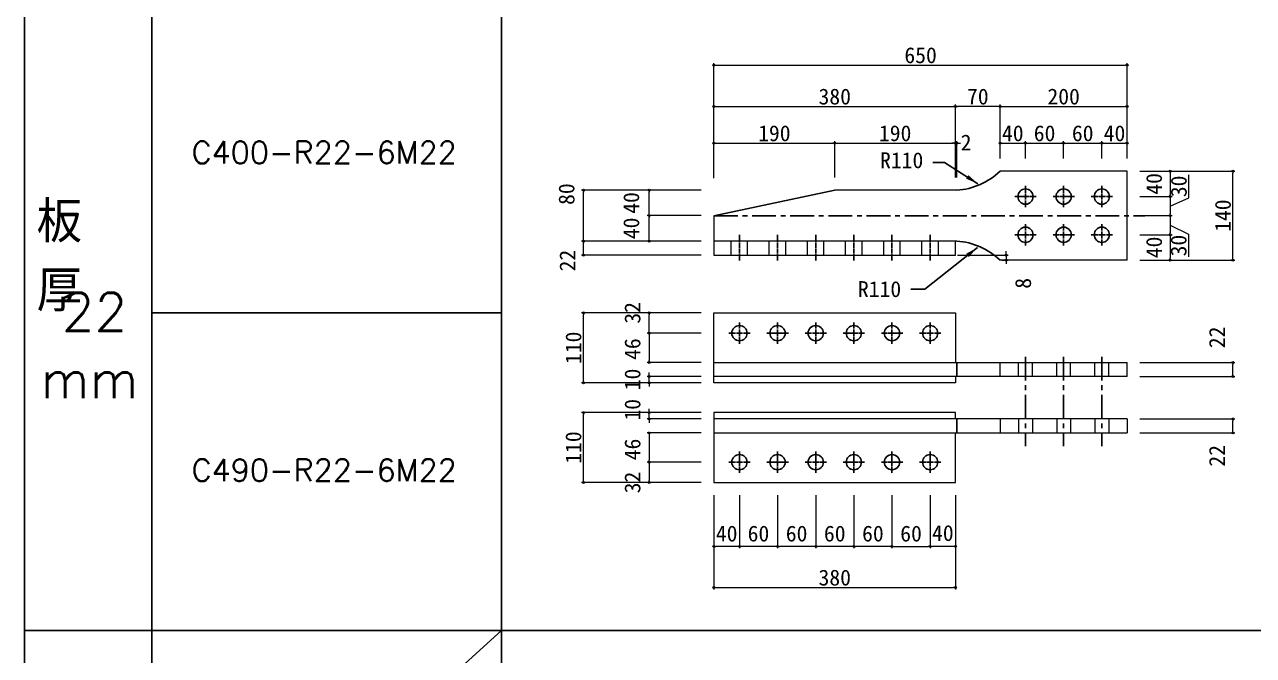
# Model space of a CAD drawing. Header units: millimetres. Extents: x 1755271 to 1764314, y -179109 to -173084.
# Drawn here: x 1758408 to 1760340, y -176961 to -175968 of the extents above; entities that cross this region are included whole.
import ezdxf

# ---------------------------------------------------------------- set-up
doc = ezdxf.new("R2010")
doc.units = ezdxf.units.MM
doc.header["$LTSCALE"] = 3
doc.linetypes.add('CENTER', pattern=[2, 1.25, -0.25, 0.25, -0.25])
doc.layers.get('DEFPOINTS').update_dxf_attribs({"color": 250})
doc.layers.add('01', color=7, linetype='Continuous')
doc.styles.add('KANJI', font='txt.shx', dxfattribs={"bigfont": 'extfont2.shx'})
doc.styles.add('KANJI-tate', font='txt.shx', dxfattribs={"bigfont": 'extfont2.shx'})
doc.styles.get("Standard").update_dxf_attribs({"font": 'msgothic.ttc'})
doc.dimstyles.new('コピー ～ 一般寸法-小さめ', dxfattribs={"dimtxt": 25, "dimasz": 3, "dimexe": 3, "dimexo": 3, "dimgap": 3, "dimtad": 1, "dimtxsty": 'Standard', "dimblk": 'ORIGIN', "dimcen": 0, "dimclrd": 256, "dimclre": 256, "dimclrt": 256, "dimadec": 0, "dimazin": 0, "dimtfac": 1, "dimtmove": 1, "dimatfit": 2, "dimfxl": 1, "dimtolj": 2, "dimlwd": 5, "dimlwe": 5, "dimarcsym": 0})
doc.dimstyles.new('コピー(2) - Standard', dxfattribs={"dimtxt": 25, "dimasz": 20, "dimexe": 0.18, "dimexo": 0.0625, "dimgap": 15, "dimtad": 1, "dimdec": 0, "dimzin": 0, "dimdsep": 46, "dimtxsty": 'Standard', "dimblk": 'DOTSMALL', "dimcen": 0.09, "dimadec": 0, "dimazin": 0, "dimtfac": 1, "dimtdec": 0, "dimtofl": 0, "dimtmove": 0, "dimatfit": 3, "dimfxl": 1, "dimtolj": 1, "dimtzin": 0, "dimarcsym": 0})
doc.dimstyles.new('一般寸法-小さめ', dxfattribs={"dimtxt": 25, "dimasz": 3, "dimexe": 3, "dimexo": 3, "dimgap": 3, "dimtad": 1, "dimtxsty": 'Standard', "dimblk": 'ORIGIN', "dimcen": 0, "dimclrd": 256, "dimclre": 256, "dimclrt": 256, "dimadec": 0, "dimazin": 0, "dimtfac": 1, "dimtmove": 2, "dimatfit": 2, "dimfxl": 1, "dimtolj": 2, "dimlwd": 5, "dimlwe": 5, "dimarcsym": 0})

# ---------------------------------------------------------------- blocks, each defined once
blk = doc.blocks.new('_Origin')
at = {"color": 0, "linetype": 'ByBlock', "lineweight": -2}
blk.add_line((0, 0), (-1, 0), dxfattribs=at)
blk.add_circle((0, 0), 0.5, dxfattribs=at)
blk = doc.blocks.new('*D314')
at = {"layer": '01', "lineweight": 5}
for p, q in [((1759491.9, -176209.2), (1759491.9, -176094.4)), ((1759494.9, -176097.4), (1759868.9, -176097.4)), ((1759871.9, -176209.2), (1759871.9, -176094.4))]:
    blk.add_line(p, q, dxfattribs=at)
at = {"layer": 'DEFPOINTS', "color": 0}
for p in [(1759871.9, -176097.4), (1759491.9, -176229.2), (1759871.9, -176229.2)]:
    blk.add_point(p, dxfattribs=at)
at = {"layer": '01', "lineweight": 5, "xscale": 3, "yscale": 3, "zscale": 3, "rotation": 180}
blk.add_blockref('_Origin', (1759491.9, -176097.4), dxfattribs=at)
at = {"layer": '01', "lineweight": 5, "xscale": 3, "yscale": 3, "zscale": 3}
blk.add_blockref('_Origin', (1759871.9, -176097.4), dxfattribs=at)
at = {"layer": '01', "insert": (1759681.9, -176081.9), "char_height": 25, "attachment_point": 5}
blk.add_mtext('\\A2;380', dxfattribs=at)
blk = doc.blocks.new('*D315')
at = {"layer": '01', "lineweight": 5}
for p, q in [((1759771.9, -176709.2), (1759771.9, -176792.7)), ((1759831.9, -176709.2), (1759831.9, -176792.7)), ((1759774.9, -176789.7), (1759828.9, -176789.7))]:
    blk.add_line(p, q, dxfattribs=at)
at = {"layer": 'DEFPOINTS', "color": 0}
for p in [(1759771.9, -176689.2), (1759831.9, -176689.2), (1759831.9, -176789.7)]:
    blk.add_point(p, dxfattribs=at)
at = {"layer": '01', "lineweight": 5, "xscale": 3, "yscale": 3, "zscale": 3, "rotation": 180}
blk.add_blockref('_Origin', (1759771.9, -176789.7), dxfattribs=at)
at = {"layer": '01', "lineweight": 5, "xscale": 3, "yscale": 3, "zscale": 3}
blk.add_blockref('_Origin', (1759831.9, -176789.7), dxfattribs=at)
at = {"layer": '01', "insert": (1759801.9, -176769.7), "char_height": 25, "attachment_point": 5}
blk.add_mtext('\\A2;60', dxfattribs=at)
blk = doc.blocks.new('*D316')
at = {"layer": '01', "lineweight": 5}
for p, q in [((1759871.9, -176209.2), (1759871.9, -176094.4)), ((1759938.9, -176097.4), (1759874.9, -176097.4)), ((1759941.9, -176177.7), (1759941.9, -176094.4))]:
    blk.add_line(p, q, dxfattribs=at)
at = {"layer": 'DEFPOINTS', "color": 0}
for p in [(1759871.9, -176097.4), (1759941.9, -176197.7), (1759871.9, -176229.2)]:
    blk.add_point(p, dxfattribs=at)
at = {"layer": '01', "lineweight": 5, "xscale": 3, "yscale": 3, "zscale": 3, "rotation": 180}
blk.add_blockref('_Origin', (1759871.9, -176097.4), dxfattribs=at)
at = {"layer": '01', "lineweight": 5, "xscale": 3, "yscale": 3, "zscale": 3}
blk.add_blockref('_Origin', (1759941.9, -176097.4), dxfattribs=at)
at = {"layer": '01', "insert": (1759906.9, -176081.9), "char_height": 25, "attachment_point": 5}
blk.add_mtext('\\A2;70', dxfattribs=at)
blk = doc.blocks.new('*D345')
at = {"layer": '01', "lineweight": 5}
for p, q in [((1760161.9, -176500.2), (1760311, -176500.2)), ((1760308, -176519.2), (1760308, -176503.2)), ((1760161.9, -176522.2), (1760311, -176522.2))]:
    blk.add_line(p, q, dxfattribs=at)
at = {"layer": 'DEFPOINTS', "color": 0}
for p in [(1760141.9, -176500.2), (1760308, -176500.2), (1760141.9, -176522.2)]:
    blk.add_point(p, dxfattribs=at)
at = {"layer": '01', "lineweight": 5, "xscale": 3, "yscale": 3, "zscale": 3}
for p, rotation in [((1760308, -176500.2), 90), ((1760308, -176522.2), 270)]:
    blk.add_blockref('_Origin', p, dxfattribs=dict(at, rotation=rotation))
at = {"layer": '01', "insert": (1760283, -176460.8), "char_height": 25, "attachment_point": 5, "rotation": 90}
blk.add_mtext('\\A2;22', dxfattribs=at)
blk = doc.blocks.new('*D317')
at = {"layer": '01', "lineweight": 5}
for p, q in [((1759531.9, -176709.2), (1759531.9, -176792.7)), ((1759591.9, -176709.2), (1759591.9, -176792.7)), ((1759588.9, -176789.7), (1759534.9, -176789.7))]:
    blk.add_line(p, q, dxfattribs=at)
at = {"layer": 'DEFPOINTS', "color": 0}
for p in [(1759531.9, -176689.2), (1759591.9, -176689.2), (1759531.9, -176789.7)]:
    blk.add_point(p, dxfattribs=at)
at = {"layer": '01', "lineweight": 5, "xscale": 3, "yscale": 3, "zscale": 3, "rotation": 180}
blk.add_blockref('_Origin', (1759531.9, -176789.7), dxfattribs=at)
at = {"layer": '01', "lineweight": 5, "xscale": 3, "yscale": 3, "zscale": 3}
blk.add_blockref('_Origin', (1759591.9, -176789.7), dxfattribs=at)
at = {"layer": '01', "insert": (1759561.9, -176769.7), "char_height": 25, "attachment_point": 5}
blk.add_mtext('\\A2;60', dxfattribs=at)
blk = doc.blocks.new('*D346')
at = {"layer": '01', "lineweight": 5}
for p, q in [((1759491.9, -176709.2), (1759491.9, -176857.5)), ((1759871.9, -176709.2), (1759871.9, -176857.5)), ((1759494.9, -176854.5), (1759868.9, -176854.5))]:
    blk.add_line(p, q, dxfattribs=at)
at = {"layer": 'DEFPOINTS', "color": 0}
for p in [(1759491.9, -176689.2), (1759871.9, -176689.2), (1759871.9, -176854.5)]:
    blk.add_point(p, dxfattribs=at)
at = {"layer": '01', "lineweight": 5, "xscale": 3, "yscale": 3, "zscale": 3, "rotation": 180}
blk.add_blockref('_Origin', (1759491.9, -176854.5), dxfattribs=at)
at = {"layer": '01', "lineweight": 5, "xscale": 3, "yscale": 3, "zscale": 3}
blk.add_blockref('_Origin', (1759871.9, -176854.5), dxfattribs=at)
at = {"layer": '01', "insert": (1759681.9, -176839), "char_height": 25, "attachment_point": 5}
blk.add_mtext('\\A2;380', dxfattribs=at)
blk = doc.blocks.new('*D318')
at = {"layer": '01', "lineweight": 5}
for p, q in [((1759711.9, -176709.2), (1759711.9, -176792.7)), ((1759771.9, -176709.2), (1759771.9, -176792.7)), ((1759768.9, -176789.7), (1759714.9, -176789.7))]:
    blk.add_line(p, q, dxfattribs=at)
at = {"layer": 'DEFPOINTS', "color": 0}
for p in [(1759711.9, -176689.2), (1759771.9, -176689.2), (1759711.9, -176789.7)]:
    blk.add_point(p, dxfattribs=at)
at = {"layer": '01', "lineweight": 5, "xscale": 3, "yscale": 3, "zscale": 3, "rotation": 180}
blk.add_blockref('_Origin', (1759711.9, -176789.7), dxfattribs=at)
at = {"layer": '01', "lineweight": 5, "xscale": 3, "yscale": 3, "zscale": 3}
blk.add_blockref('_Origin', (1759771.9, -176789.7), dxfattribs=at)
at = {"layer": '01', "insert": (1759741.9, -176769.7), "char_height": 25, "attachment_point": 5}
blk.add_mtext('\\A2;60', dxfattribs=at)
blk = doc.blocks.new('*D319')
at = {"layer": '01', "lineweight": 5}
for p, q in [((1759651.9, -176709.2), (1759651.9, -176792.7)), ((1759711.9, -176709.2), (1759711.9, -176792.7)), ((1759708.9, -176789.7), (1759654.9, -176789.7))]:
    blk.add_line(p, q, dxfattribs=at)
at = {"layer": 'DEFPOINTS', "color": 0}
for p in [(1759651.9, -176689.2), (1759711.9, -176689.2), (1759651.9, -176789.7)]:
    blk.add_point(p, dxfattribs=at)
at = {"layer": '01', "lineweight": 5, "xscale": 3, "yscale": 3, "zscale": 3, "rotation": 180}
blk.add_blockref('_Origin', (1759651.9, -176789.7), dxfattribs=at)
at = {"layer": '01', "lineweight": 5, "xscale": 3, "yscale": 3, "zscale": 3}
blk.add_blockref('_Origin', (1759711.9, -176789.7), dxfattribs=at)
at = {"layer": '01', "insert": (1759681.9, -176769.7), "char_height": 25, "attachment_point": 5}
blk.add_mtext('\\A2;60', dxfattribs=at)
blk = doc.blocks.new('*D347')
at = {"layer": '01', "lineweight": 5}
for p, q in [((1759471.9, -176422.2), (1759283.5, -176422.2)), ((1759286.5, -176529.2), (1759286.5, -176425.2)), ((1759471.9, -176532.2), (1759283.5, -176532.2))]:
    blk.add_line(p, q, dxfattribs=at)
at = {"layer": 'DEFPOINTS', "color": 0}
for p in [(1759286.5, -176422.2), (1759491.9, -176422.2), (1759491.9, -176532.2)]:
    blk.add_point(p, dxfattribs=at)
at = {"layer": '01', "lineweight": 5, "xscale": 3, "yscale": 3, "zscale": 3}
for p, rotation in [((1759286.5, -176422.2), 90), ((1759286.5, -176532.2), 270)]:
    blk.add_blockref('_Origin', p, dxfattribs=dict(at, rotation=rotation))
at = {"layer": '01', "insert": (1759271, -176477.2), "char_height": 25, "attachment_point": 5, "rotation": 90}
blk.add_mtext('\\A2;110', dxfattribs=at)
blk = doc.blocks.new('*D320')
at = {"layer": '01', "lineweight": 5}
for p, q in [((1760161.9, -176589.2), (1760311, -176589.2)), ((1760308, -176608.2), (1760308, -176592.2)), ((1760161.9, -176611.2), (1760311, -176611.2))]:
    blk.add_line(p, q, dxfattribs=at)
at = {"layer": 'DEFPOINTS', "color": 0}
for p in [(1760141.9, -176589.2), (1760308, -176589.2), (1760141.9, -176611.2)]:
    blk.add_point(p, dxfattribs=at)
at = {"layer": '01', "lineweight": 5, "xscale": 3, "yscale": 3, "zscale": 3}
for p, rotation in [((1760308, -176589.2), 90), ((1760308, -176611.2), 270)]:
    blk.add_blockref('_Origin', p, dxfattribs=dict(at, rotation=rotation))
at = {"layer": '01', "insert": (1760283, -176647.2), "char_height": 25, "attachment_point": 5, "rotation": 90}
blk.add_mtext('\\A2;22', dxfattribs=at)
blk = doc.blocks.new('*D321')
at = {"layer": '01', "lineweight": 5}
for p, q in [((1760161.9, -176199.2), (1760311, -176199.2)), ((1760308, -176336.2), (1760308, -176202.2)), ((1760161.9, -176339.2), (1760311, -176339.2))]:
    blk.add_line(p, q, dxfattribs=at)
at = {"layer": 'DEFPOINTS', "color": 0}
for p in [(1760141.9, -176199.2), (1760308, -176199.2), (1760141.9, -176339.2)]:
    blk.add_point(p, dxfattribs=at)
at = {"layer": '01', "lineweight": 5, "xscale": 3, "yscale": 3, "zscale": 3}
for p, rotation in [((1760308, -176199.2), 90), ((1760308, -176339.2), 270)]:
    blk.add_blockref('_Origin', p, dxfattribs=dict(at, rotation=rotation))
at = {"layer": '01', "insert": (1760292.5, -176269.2), "char_height": 25, "attachment_point": 5, "rotation": 90}
blk.add_mtext('\\A2;140', dxfattribs=at)
blk = doc.blocks.new('*D322')
at = {"layer": '01', "lineweight": 5}
for p, q in [((1759390.1, -176519.2), (1759390.1, -176516.2)), ((1759471.9, -176522.2), (1759387.1, -176522.2)), ((1759471.9, -176532.2), (1759387.1, -176532.2)), ((1759390.1, -176532.2), (1759390.1, -176522.2)), ((1759390.1, -176535.2), (1759390.1, -176538.2))]:
    blk.add_line(p, q, dxfattribs=at)
at = {"layer": 'DEFPOINTS', "color": 0}
for p in [(1759390.1, -176522.2), (1759491.9, -176522.2), (1759491.9, -176532.2)]:
    blk.add_point(p, dxfattribs=at)
at = {"layer": '01', "lineweight": 5, "xscale": 3, "yscale": 3, "zscale": 3}
for p, rotation in [((1759390.1, -176522.2), 270), ((1759390.1, -176532.2), 90)]:
    blk.add_blockref('_Origin', p, dxfattribs=dict(at, rotation=rotation))
at = {"layer": '01', "insert": (1759363.9, -176527), "char_height": 25, "attachment_point": 5, "rotation": 90}
blk.add_mtext('\\A2;10', dxfattribs=at)
blk = doc.blocks.new('*D323')
at = {"layer": '01', "lineweight": 5}
for p, q in [((1759471.9, -176229.2), (1759283.5, -176229.2)), ((1759286.5, -176306.2), (1759286.5, -176232.2)), ((1759471.9, -176309.2), (1759283.5, -176309.2))]:
    blk.add_line(p, q, dxfattribs=at)
at = {"layer": 'DEFPOINTS', "color": 0}
for p in [(1759286.5, -176229.2), (1759491.9, -176229.2), (1759491.9, -176309.2)]:
    blk.add_point(p, dxfattribs=at)
at = {"layer": '01', "lineweight": 5, "xscale": 3, "yscale": 3, "zscale": 3}
for p, rotation in [((1759286.5, -176229.2), 90), ((1759286.5, -176309.2), 270)]:
    blk.add_blockref('_Origin', p, dxfattribs=dict(at, rotation=rotation))
at = {"layer": '01', "insert": (1759260.2, -176235.3), "char_height": 25, "attachment_point": 5, "rotation": 90}
blk.add_mtext('\\A2;80', dxfattribs=at)
blk = doc.blocks.new('*D324')
at = {"layer": '01', "lineweight": 5}
for p, q in [((1759471.9, -176422.2), (1759387.1, -176422.2)), ((1759390.1, -176451.2), (1759390.1, -176425.2)), ((1759471.9, -176454.2), (1759387.1, -176454.2))]:
    blk.add_line(p, q, dxfattribs=at)
at = {"layer": 'DEFPOINTS', "color": 0}
for p in [(1759390.1, -176422.2), (1759491.9, -176422.2), (1759491.9, -176454.2)]:
    blk.add_point(p, dxfattribs=at)
at = {"layer": '01', "lineweight": 5, "xscale": 3, "yscale": 3, "zscale": 3}
for p, rotation in [((1759390.1, -176422.2), 90), ((1759390.1, -176454.2), 270)]:
    blk.add_blockref('_Origin', p, dxfattribs=dict(at, rotation=rotation))
at = {"layer": '01', "insert": (1759363.9, -176422.2), "char_height": 25, "attachment_point": 5, "rotation": 90}
blk.add_mtext('\\A2;32', dxfattribs=at)
blk = doc.blocks.new('*D348')
at = {"layer": '01', "lineweight": 5}
for p, q in [((1759471.9, -176309.2), (1759283.5, -176309.2)), ((1759286.5, -176328.2), (1759286.5, -176312.2)), ((1759471.9, -176331.2), (1759283.5, -176331.2))]:
    blk.add_line(p, q, dxfattribs=at)
at = {"layer": 'DEFPOINTS', "color": 0}
for p in [(1759286.5, -176309.2), (1759491.9, -176309.2), (1759491.9, -176331.2)]:
    blk.add_point(p, dxfattribs=at)
at = {"layer": '01', "lineweight": 5, "xscale": 3, "yscale": 3, "zscale": 3}
for p, rotation in [((1759286.5, -176309.2), 90), ((1759286.5, -176331.2), 270)]:
    blk.add_blockref('_Origin', p, dxfattribs=dict(at, rotation=rotation))
at = {"layer": '01', "insert": (1759261.5, -176340), "char_height": 25, "attachment_point": 5, "rotation": 90}
blk.add_mtext('\\A2;22', dxfattribs=at)
blk = doc.blocks.new('*D349')
at = {"layer": '01', "lineweight": 5}
for p, q in [((1759941.9, -176177.7), (1759941.9, -176094.4)), ((1759944.9, -176097.4), (1760138.9, -176097.4)), ((1760141.9, -176179.2), (1760141.9, -176094.4))]:
    blk.add_line(p, q, dxfattribs=at)
at = {"layer": 'DEFPOINTS', "color": 0}
for p in [(1760141.9, -176097.4), (1759941.9, -176197.7), (1760141.9, -176199.2)]:
    blk.add_point(p, dxfattribs=at)
at = {"layer": '01', "lineweight": 5, "xscale": 3, "yscale": 3, "zscale": 3, "rotation": 180}
blk.add_blockref('_Origin', (1759941.9, -176097.4), dxfattribs=at)
at = {"layer": '01', "lineweight": 5, "xscale": 3, "yscale": 3, "zscale": 3}
blk.add_blockref('_Origin', (1760141.9, -176097.4), dxfattribs=at)
at = {"layer": '01', "insert": (1760041.9, -176081.9), "char_height": 25, "attachment_point": 5}
blk.add_mtext('\\A2;200', dxfattribs=at)
blk = doc.blocks.new('*D325')
at = {"layer": '01', "lineweight": 5}
for p, q in [((1760161.9, -176199.2), (1760212.6, -176199.2)), ((1760209.6, -176202.2), (1760209.6, -176236.2)), ((1760161.9, -176239.2), (1760212.6, -176239.2))]:
    blk.add_line(p, q, dxfattribs=at)
at = {"layer": 'DEFPOINTS', "color": 0}
for p in [(1760141.9, -176199.2), (1760141.9, -176239.2), (1760209.6, -176239.2)]:
    blk.add_point(p, dxfattribs=at)
at = {"layer": '01', "lineweight": 5, "xscale": 3, "yscale": 3, "zscale": 3}
for p, rotation in [((1760209.6, -176199.2), 90), ((1760209.6, -176239.2), 270)]:
    blk.add_blockref('_Origin', p, dxfattribs=dict(at, rotation=rotation))
at = {"layer": '01', "insert": (1760184.2, -176219.2), "char_height": 25, "attachment_point": 5, "rotation": 90}
blk.add_mtext('\\A2;40', dxfattribs=at)
blk = doc.blocks.new('*D326')
at = {"layer": '01', "lineweight": 5}
for p, q in [((1760161.9, -176299.2), (1760212.6, -176299.2)), ((1760209.6, -176302.2), (1760209.6, -176336.2)), ((1760161.9, -176339.2), (1760212.6, -176339.2))]:
    blk.add_line(p, q, dxfattribs=at)
at = {"layer": 'DEFPOINTS', "color": 0}
for p in [(1760141.9, -176299.2), (1760141.9, -176339.2), (1760209.6, -176339.2)]:
    blk.add_point(p, dxfattribs=at)
at = {"layer": '01', "lineweight": 5, "xscale": 3, "yscale": 3, "zscale": 3}
for p, rotation in [((1760209.6, -176299.2), 90), ((1760209.6, -176339.2), 270)]:
    blk.add_blockref('_Origin', p, dxfattribs=dict(at, rotation=rotation))
at = {"layer": '01', "insert": (1760184.2, -176319.2), "char_height": 25, "attachment_point": 5, "rotation": 90}
blk.add_mtext('\\A2;40', dxfattribs=at)
blk = doc.blocks.new('*D350')
at = {"layer": '01', "lineweight": 5}
for p, q in [((1759471.9, -176579.2), (1759283.5, -176579.2)), ((1759286.5, -176686.2), (1759286.5, -176582.2)), ((1759471.9, -176689.2), (1759283.5, -176689.2))]:
    blk.add_line(p, q, dxfattribs=at)
at = {"layer": 'DEFPOINTS', "color": 0}
for p in [(1759286.5, -176579.2), (1759491.9, -176579.2), (1759491.9, -176689.2)]:
    blk.add_point(p, dxfattribs=at)
at = {"layer": '01', "lineweight": 5, "xscale": 3, "yscale": 3, "zscale": 3}
for p, rotation in [((1759286.5, -176579.2), 90), ((1759286.5, -176689.2), 270)]:
    blk.add_blockref('_Origin', p, dxfattribs=dict(at, rotation=rotation))
at = {"layer": '01', "insert": (1759271, -176634.2), "char_height": 25, "attachment_point": 5, "rotation": 90}
blk.add_mtext('\\A2;110', dxfattribs=at)
blk = doc.blocks.new('*D327')
at = {"layer": '01', "lineweight": 5}
for p, q in [((1759390.1, -176576.2), (1759390.1, -176573.2)), ((1759471.9, -176579.2), (1759387.1, -176579.2)), ((1759471.9, -176589.2), (1759387.1, -176589.2)), ((1759390.1, -176589.2), (1759390.1, -176579.2)), ((1759390.1, -176592.2), (1759390.1, -176595.2))]:
    blk.add_line(p, q, dxfattribs=at)
at = {"layer": 'DEFPOINTS', "color": 0}
for p in [(1759390.1, -176579.2), (1759491.9, -176579.2), (1759491.9, -176589.2)]:
    blk.add_point(p, dxfattribs=at)
at = {"layer": '01', "lineweight": 5, "xscale": 3, "yscale": 3, "zscale": 3}
for p, rotation in [((1759390.1, -176579.2), 270), ((1759390.1, -176589.2), 90)]:
    blk.add_blockref('_Origin', p, dxfattribs=dict(at, rotation=rotation))
at = {"layer": '01', "insert": (1759363.9, -176574.7), "char_height": 25, "attachment_point": 5, "rotation": 90}
blk.add_mtext('\\A2;10', dxfattribs=at)
blk = doc.blocks.new('*D328')
at = {"layer": '01', "lineweight": 5}
for p, q in [((1759471.9, -176657.2), (1759387.1, -176657.2)), ((1759390.1, -176660.2), (1759390.1, -176686.2)), ((1759471.9, -176689.2), (1759387.1, -176689.2))]:
    blk.add_line(p, q, dxfattribs=at)
at = {"layer": 'DEFPOINTS', "color": 0}
for p in [(1759491.9, -176657.2), (1759390.1, -176689.2), (1759491.9, -176689.2)]:
    blk.add_point(p, dxfattribs=at)
at = {"layer": '01', "lineweight": 5, "xscale": 3, "yscale": 3, "zscale": 3}
for p, rotation in [((1759390.1, -176657.2), 90), ((1759390.1, -176689.2), 270)]:
    blk.add_blockref('_Origin', p, dxfattribs=dict(at, rotation=rotation))
at = {"layer": '01', "insert": (1759363.9, -176689.2), "char_height": 25, "attachment_point": 5, "rotation": 90}
blk.add_mtext('\\A2;32', dxfattribs=at)
blk = doc.blocks.new('*D329')
at = {"layer": '01', "lineweight": 5}
for p, q in [((1759591.9, -176709.2), (1759591.9, -176792.7)), ((1759651.9, -176709.2), (1759651.9, -176792.7)), ((1759648.9, -176789.7), (1759594.9, -176789.7))]:
    blk.add_line(p, q, dxfattribs=at)
at = {"layer": 'DEFPOINTS', "color": 0}
for p in [(1759591.9, -176689.2), (1759651.9, -176689.2), (1759591.9, -176789.7)]:
    blk.add_point(p, dxfattribs=at)
at = {"layer": '01', "lineweight": 5, "xscale": 3, "yscale": 3, "zscale": 3, "rotation": 180}
blk.add_blockref('_Origin', (1759591.9, -176789.7), dxfattribs=at)
at = {"layer": '01', "lineweight": 5, "xscale": 3, "yscale": 3, "zscale": 3}
blk.add_blockref('_Origin', (1759651.9, -176789.7), dxfattribs=at)
at = {"layer": '01', "insert": (1759621.9, -176769.7), "char_height": 25, "attachment_point": 5}
blk.add_mtext('\\A2;60', dxfattribs=at)
blk = doc.blocks.new('*D330')
at = {"layer": '01', "lineweight": 5}
for p, q in [((1759491.9, -176709.2), (1759491.9, -176792.7)), ((1759531.9, -176709.2), (1759531.9, -176792.7)), ((1759528.9, -176789.7), (1759494.9, -176789.7))]:
    blk.add_line(p, q, dxfattribs=at)
at = {"layer": 'DEFPOINTS', "color": 0}
for p in [(1759491.9, -176689.2), (1759531.9, -176689.2), (1759491.9, -176789.7)]:
    blk.add_point(p, dxfattribs=at)
at = {"layer": '01', "lineweight": 5, "xscale": 3, "yscale": 3, "zscale": 3, "rotation": 180}
blk.add_blockref('_Origin', (1759491.9, -176789.7), dxfattribs=at)
at = {"layer": '01', "lineweight": 5, "xscale": 3, "yscale": 3, "zscale": 3}
blk.add_blockref('_Origin', (1759531.9, -176789.7), dxfattribs=at)
at = {"layer": '01', "insert": (1759511.9, -176769.7), "char_height": 25, "attachment_point": 5}
blk.add_mtext('\\A2;40', dxfattribs=at)
blk = doc.blocks.new('*D331')
at = {"layer": '01', "lineweight": 5}
for p, q in [((1759831.9, -176709.2), (1759831.9, -176792.7)), ((1759871.9, -176709.2), (1759871.9, -176792.7)), ((1759868.9, -176789.7), (1759834.9, -176789.7))]:
    blk.add_line(p, q, dxfattribs=at)
at = {"layer": 'DEFPOINTS', "color": 0}
for p in [(1759831.9, -176689.2), (1759871.9, -176689.2), (1759831.9, -176789.7)]:
    blk.add_point(p, dxfattribs=at)
at = {"layer": '01', "lineweight": 5, "xscale": 3, "yscale": 3, "zscale": 3, "rotation": 180}
blk.add_blockref('_Origin', (1759831.9, -176789.7), dxfattribs=at)
at = {"layer": '01', "lineweight": 5, "xscale": 3, "yscale": 3, "zscale": 3}
blk.add_blockref('_Origin', (1759871.9, -176789.7), dxfattribs=at)
at = {"layer": '01', "insert": (1759851.9, -176768.9), "char_height": 25, "attachment_point": 5}
blk.add_mtext('\\A2;40', dxfattribs=at)
blk = doc.blocks.new('*D332')
at = {"layer": '01', "lineweight": 5}
for p, q in [((1759471.9, -176269.2), (1759387.1, -176269.2)), ((1759390.1, -176306.2), (1759390.1, -176272.2)), ((1759471.9, -176309.2), (1759387.1, -176309.2))]:
    blk.add_line(p, q, dxfattribs=at)
at = {"layer": 'DEFPOINTS', "color": 0}
for p in [(1759390.1, -176269.2), (1759491.9, -176269.2), (1759491.9, -176309.2)]:
    blk.add_point(p, dxfattribs=at)
at = {"layer": '01', "lineweight": 5, "xscale": 3, "yscale": 3, "zscale": 3}
for p, rotation in [((1759390.1, -176269.2), 90), ((1759390.1, -176309.2), 270)]:
    blk.add_blockref('_Origin', p, dxfattribs=dict(at, rotation=rotation))
at = {"layer": '01', "insert": (1759362, -176289.2), "char_height": 25, "attachment_point": 5, "rotation": 90}
blk.add_mtext('\\A2;40', dxfattribs=at)
blk = doc.blocks.new('*D333')
at = {"layer": '01', "lineweight": 5}
for p, q in [((1759471.9, -176229.2), (1759387.1, -176229.2)), ((1759390.1, -176266.2), (1759390.1, -176232.2)), ((1759471.9, -176269.2), (1759387.1, -176269.2))]:
    blk.add_line(p, q, dxfattribs=at)
at = {"layer": 'DEFPOINTS', "color": 0}
for p in [(1759390.1, -176229.2), (1759491.9, -176229.2), (1759491.9, -176269.2)]:
    blk.add_point(p, dxfattribs=at)
at = {"layer": '01', "lineweight": 5, "xscale": 3, "yscale": 3, "zscale": 3}
for p, rotation in [((1759390.1, -176229.2), 90), ((1759390.1, -176269.2), 270)]:
    blk.add_blockref('_Origin', p, dxfattribs=dict(at, rotation=rotation))
at = {"layer": '01', "insert": (1759362, -176249.2), "char_height": 25, "attachment_point": 5, "rotation": 90}
blk.add_mtext('\\A2;40', dxfattribs=at)
blk = doc.blocks.new('*D351')
at = {"layer": '01', "lineweight": 5}
for p, q in [((1759874.9, -176331.2), (1759954.5, -176331.2)), ((1759944.9, -176339.2), (1759954.5, -176339.2)), ((1759951.5, -176328.2), (1759951.5, -176325.2)), ((1759951.5, -176331.2), (1759951.5, -176339.2)), ((1759951.5, -176342.2), (1759951.5, -176345.2))]:
    blk.add_line(p, q, dxfattribs=at)
at = {"layer": 'DEFPOINTS', "color": 0}
for p in [(1759871.9, -176331.2), (1759941.9, -176339.2), (1759951.5, -176339.2)]:
    blk.add_point(p, dxfattribs=at)
at = {"layer": '01', "lineweight": 5, "xscale": 3, "yscale": 3, "zscale": 3}
for p, rotation in [((1759951.5, -176331.2), 270), ((1759951.5, -176339.2), 90)]:
    blk.add_blockref('_Origin', p, dxfattribs=dict(at, rotation=rotation))
at = {"layer": '01', "insert": (1759978.3, -176375.7), "char_height": 25, "attachment_point": 5, "rotation": 90}
blk.add_mtext('\\A2;8', dxfattribs=at)
blk = doc.blocks.new('*D334')
at = {"layer": '01', "lineweight": 5}
for p, q in [((1759471.9, -176611.2), (1759387.1, -176611.2)), ((1759390.1, -176614.2), (1759390.1, -176654.2)), ((1759471.9, -176657.2), (1759387.1, -176657.2))]:
    blk.add_line(p, q, dxfattribs=at)
at = {"layer": 'DEFPOINTS', "color": 0}
for p in [(1759491.9, -176611.2), (1759390.1, -176657.2), (1759491.9, -176657.2)]:
    blk.add_point(p, dxfattribs=at)
at = {"layer": '01', "lineweight": 5, "xscale": 3, "yscale": 3, "zscale": 3}
for p, rotation in [((1759390.1, -176611.2), 90), ((1759390.1, -176657.2), 270)]:
    blk.add_blockref('_Origin', p, dxfattribs=dict(at, rotation=rotation))
at = {"layer": '01', "insert": (1759363.9, -176637.2), "char_height": 25, "attachment_point": 5, "rotation": 90}
blk.add_mtext('\\A2;46', dxfattribs=at)
blk = doc.blocks.new('*D335')
at = {"layer": '01', "lineweight": 5}
for p, q in [((1759471.9, -176454.2), (1759387.1, -176454.2)), ((1759390.1, -176457.2), (1759390.1, -176497.2)), ((1759471.9, -176500.2), (1759387.1, -176500.2))]:
    blk.add_line(p, q, dxfattribs=at)
at = {"layer": 'DEFPOINTS', "color": 0}
for p in [(1759491.9, -176454.2), (1759390.1, -176500.2), (1759491.9, -176500.2)]:
    blk.add_point(p, dxfattribs=at)
at = {"layer": '01', "lineweight": 5, "xscale": 3, "yscale": 3, "zscale": 3}
for p, rotation in [((1759390.1, -176454.2), 90), ((1759390.1, -176500.2), 270)]:
    blk.add_blockref('_Origin', p, dxfattribs=dict(at, rotation=rotation))
at = {"layer": '01', "insert": (1759363.9, -176479.2), "char_height": 25, "attachment_point": 5, "rotation": 90}
blk.add_mtext('\\A2;46', dxfattribs=at)
blk = doc.blocks.new('*D336')
at = {"layer": '01', "lineweight": 5}
for p, q in [((1759491.9, -176210), (1759491.9, -176029.4)), ((1759494.9, -176032.4), (1760138.9, -176032.4)), ((1760141.9, -176177.7), (1760141.9, -176029.4))]:
    blk.add_line(p, q, dxfattribs=at)
at = {"layer": 'DEFPOINTS', "color": 0}
for p in [(1760141.9, -176032.4), (1760141.9, -176197.7), (1759491.9, -176230)]:
    blk.add_point(p, dxfattribs=at)
at = {"layer": '01', "lineweight": 5, "xscale": 3, "yscale": 3, "zscale": 3, "rotation": 180}
blk.add_blockref('_Origin', (1759491.9, -176032.4), dxfattribs=at)
at = {"layer": '01', "lineweight": 5, "xscale": 3, "yscale": 3, "zscale": 3}
blk.add_blockref('_Origin', (1760141.9, -176032.4), dxfattribs=at)
at = {"layer": '01', "insert": (1759816.9, -176016.9), "char_height": 25, "attachment_point": 5}
blk.add_mtext('\\A2;650', dxfattribs=at)
blk = doc.blocks.new('_DotSmall')
at = {"color": 0, "linetype": 'ByBlock', "const_width": 0.5}
blk.add_lwpolyline([(-0.0625, 0, 1), (0.0625, 0, 1)], format="xyb", close=True, dxfattribs=at)
blk = doc.blocks.new('*D337')
at = {"layer": '01', "lineweight": 5}
for p, q in [((1759491.9, -176209.2), (1759491.9, -176152.2)), ((1759494.9, -176155.2), (1759678.9, -176155.2)), ((1759681.9, -176209.2), (1759681.9, -176152.2))]:
    blk.add_line(p, q, dxfattribs=at)
at = {"layer": 'DEFPOINTS', "color": 0}
for p in [(1759681.9, -176155.2), (1759491.9, -176229.2), (1759681.9, -176229.2)]:
    blk.add_point(p, dxfattribs=at)
at = {"layer": '01', "lineweight": 5, "xscale": 3, "yscale": 3, "zscale": 3, "rotation": 180}
blk.add_blockref('_Origin', (1759491.9, -176155.2), dxfattribs=at)
at = {"layer": '01', "lineweight": 5, "xscale": 3, "yscale": 3, "zscale": 3}
blk.add_blockref('_Origin', (1759681.9, -176155.2), dxfattribs=at)
at = {"layer": '01', "insert": (1759586.9, -176139.7), "char_height": 25, "attachment_point": 5}
blk.add_mtext('\\A2;190', dxfattribs=at)
blk = doc.blocks.new('*D338')
at = {"layer": '01', "lineweight": 5}
for p, q in [((1759681.9, -176209.2), (1759681.9, -176152.2)), ((1759684.9, -176155.2), (1759868.9, -176155.2)), ((1759871.9, -176209.2), (1759871.9, -176152.2))]:
    blk.add_line(p, q, dxfattribs=at)
at = {"layer": 'DEFPOINTS', "color": 0}
for p in [(1759871.9, -176155.2), (1759681.9, -176229.2), (1759871.9, -176229.2)]:
    blk.add_point(p, dxfattribs=at)
at = {"layer": '01', "lineweight": 5, "xscale": 3, "yscale": 3, "zscale": 3, "rotation": 180}
blk.add_blockref('_Origin', (1759681.9, -176155.2), dxfattribs=at)
at = {"layer": '01', "lineweight": 5, "xscale": 3, "yscale": 3, "zscale": 3}
blk.add_blockref('_Origin', (1759871.9, -176155.2), dxfattribs=at)
at = {"layer": '01', "insert": (1759776.9, -176139.7), "char_height": 25, "attachment_point": 5}
blk.add_mtext('\\A2;190', dxfattribs=at)
blk = doc.blocks.new('*D339')
at = {"layer": '01', "lineweight": 5}
for p, q in [((1759941.9, -176179.2), (1759941.9, -176152.2)), ((1759944.9, -176155.2), (1759978.9, -176155.2)), ((1759981.9, -176179.2), (1759981.9, -176152.2))]:
    blk.add_line(p, q, dxfattribs=at)
at = {"layer": 'DEFPOINTS', "color": 0}
for p in [(1759981.9, -176155.2), (1759941.9, -176199.2), (1759981.9, -176199.2)]:
    blk.add_point(p, dxfattribs=at)
at = {"layer": '01', "lineweight": 5, "xscale": 3, "yscale": 3, "zscale": 3, "rotation": 180}
blk.add_blockref('_Origin', (1759941.9, -176155.2), dxfattribs=at)
at = {"layer": '01', "lineweight": 5, "xscale": 3, "yscale": 3, "zscale": 3}
blk.add_blockref('_Origin', (1759981.9, -176155.2), dxfattribs=at)
at = {"layer": '01', "insert": (1759961.9, -176139.7), "char_height": 25, "attachment_point": 5}
blk.add_mtext('\\A2;40', dxfattribs=at)
blk = doc.blocks.new('*D340')
at = {"layer": '01', "lineweight": 5}
for p, q in [((1760041.9, -176179.2), (1760041.9, -176152.2)), ((1760044.9, -176155.2), (1760098.9, -176155.2)), ((1760101.9, -176179.2), (1760101.9, -176152.2))]:
    blk.add_line(p, q, dxfattribs=at)
at = {"layer": 'DEFPOINTS', "color": 0}
for p in [(1760101.9, -176155.2), (1760041.9, -176199.2), (1760101.9, -176199.2)]:
    blk.add_point(p, dxfattribs=at)
at = {"layer": '01', "lineweight": 5, "xscale": 3, "yscale": 3, "zscale": 3, "rotation": 180}
blk.add_blockref('_Origin', (1760041.9, -176155.2), dxfattribs=at)
at = {"layer": '01', "lineweight": 5, "xscale": 3, "yscale": 3, "zscale": 3}
blk.add_blockref('_Origin', (1760101.9, -176155.2), dxfattribs=at)
at = {"layer": '01', "insert": (1760071.9, -176139.7), "char_height": 25, "attachment_point": 5}
blk.add_mtext('\\A2;60', dxfattribs=at)
blk = doc.blocks.new('*D341')
at = {"layer": '01', "lineweight": 5}
for p, q in [((1759981.9, -176179.2), (1759981.9, -176152.2)), ((1759984.9, -176155.2), (1760038.9, -176155.2)), ((1760041.9, -176179.2), (1760041.9, -176152.2))]:
    blk.add_line(p, q, dxfattribs=at)
at = {"layer": 'DEFPOINTS', "color": 0}
for p in [(1760041.9, -176155.2), (1759981.9, -176199.2), (1760041.9, -176199.2)]:
    blk.add_point(p, dxfattribs=at)
at = {"layer": '01', "lineweight": 5, "xscale": 3, "yscale": 3, "zscale": 3, "rotation": 180}
blk.add_blockref('_Origin', (1759981.9, -176155.2), dxfattribs=at)
at = {"layer": '01', "lineweight": 5, "xscale": 3, "yscale": 3, "zscale": 3}
blk.add_blockref('_Origin', (1760041.9, -176155.2), dxfattribs=at)
at = {"layer": '01', "insert": (1760011.9, -176139.7), "char_height": 25, "attachment_point": 5}
blk.add_mtext('\\A2;60', dxfattribs=at)
blk = doc.blocks.new('*D342')
at = {"layer": '01', "lineweight": 5}
for p, q in [((1760101.9, -176179.2), (1760101.9, -176152.2)), ((1760104.9, -176155.2), (1760138.9, -176155.2)), ((1760141.9, -176179.2), (1760141.9, -176152.2))]:
    blk.add_line(p, q, dxfattribs=at)
at = {"layer": 'DEFPOINTS', "color": 0}
for p in [(1760141.9, -176155.2), (1760101.9, -176199.2), (1760141.9, -176199.2)]:
    blk.add_point(p, dxfattribs=at)
at = {"layer": '01', "lineweight": 5, "xscale": 3, "yscale": 3, "zscale": 3, "rotation": 180}
blk.add_blockref('_Origin', (1760101.9, -176155.2), dxfattribs=at)
at = {"layer": '01', "lineweight": 5, "xscale": 3, "yscale": 3, "zscale": 3}
blk.add_blockref('_Origin', (1760141.9, -176155.2), dxfattribs=at)
at = {"layer": '01', "insert": (1760121.9, -176139.7), "char_height": 25, "attachment_point": 5}
blk.add_mtext('\\A2;40', dxfattribs=at)
blk = doc.blocks.new('*D343')
at = {"layer": '01', "lineweight": 5}
for p, q in [((1760238.6, -176241), (1760238.6, -176205.2)), ((1760161.9, -176239.2), (1760212.6, -176239.2)), ((1760209.6, -176254.2), (1760238.6, -176241)), ((1760209.6, -176242.2), (1760209.6, -176266.2)), ((1760161.9, -176269.2), (1760212.6, -176269.2))]:
    blk.add_line(p, q, dxfattribs=at)
at = {"layer": 'DEFPOINTS', "color": 0}
for p in [(1760141.9, -176239.2), (1760141.9, -176269.2), (1760209.6, -176269.2)]:
    blk.add_point(p, dxfattribs=at)
at = {"layer": '01', "lineweight": 5, "xscale": 3, "yscale": 3, "zscale": 3}
for p, rotation in [((1760209.6, -176239.2), 90), ((1760209.6, -176269.2), 270)]:
    blk.add_blockref('_Origin', p, dxfattribs=dict(at, rotation=rotation))
at = {"layer": '01', "insert": (1760223.1, -176223.1), "char_height": 25, "attachment_point": 5, "rotation": 90}
blk.add_mtext('\\A2;30', dxfattribs=at)
blk = doc.blocks.new('*D344')
at = {"layer": '01', "lineweight": 5}
for p, q in [((1760161.9, -176269.2), (1760212.6, -176269.2)), ((1760209.6, -176272.2), (1760209.6, -176296.2)), ((1760209.6, -176284.2), (1760238.3, -176298.4)), ((1760161.9, -176299.2), (1760212.6, -176299.2)), ((1760238.3, -176298.4), (1760238.3, -176334.2))]:
    blk.add_line(p, q, dxfattribs=at)
at = {"layer": 'DEFPOINTS', "color": 0}
for p in [(1760141.9, -176269.2), (1760141.9, -176299.2), (1760209.6, -176299.2)]:
    blk.add_point(p, dxfattribs=at)
at = {"layer": '01', "lineweight": 5, "xscale": 3, "yscale": 3, "zscale": 3}
for p, rotation in [((1760209.6, -176269.2), 90), ((1760209.6, -176299.2), 270)]:
    blk.add_blockref('_Origin', p, dxfattribs=dict(at, rotation=rotation))
at = {"layer": '01', "insert": (1760222.8, -176316.3), "char_height": 25, "attachment_point": 5, "rotation": 90}
blk.add_mtext('\\A2;30', dxfattribs=at)
blk = doc.blocks.new('*D352')
at = {"layer": '01', "lineweight": 5}
for p, q in [((1759868.9, -176155.2), (1759865.9, -176155.2)), ((1759871.9, -176209.2), (1759871.9, -176152.2)), ((1759871.9, -176155.2), (1759873.9, -176155.2)), ((1759873.9, -176209.2), (1759873.9, -176152.2)), ((1759876.9, -176155.2), (1759879.9, -176155.2))]:
    blk.add_line(p, q, dxfattribs=at)
at = {"layer": 'DEFPOINTS', "color": 0}
for p in [(1759873.9, -176155.2), (1759871.9, -176229.2), (1759873.9, -176229.2)]:
    blk.add_point(p, dxfattribs=at)
at = {"layer": '01', "lineweight": 5, "xscale": 3, "yscale": 3, "zscale": 3}
blk.add_blockref('_Origin', (1759871.9, -176155.2), dxfattribs=at)
at = {"layer": '01', "lineweight": 5, "xscale": 3, "yscale": 3, "zscale": 3, "rotation": 180}
blk.add_blockref('_Origin', (1759873.9, -176155.2), dxfattribs=at)
at = {"layer": '01', "insert": (1759888.5, -176154.1), "char_height": 25, "attachment_point": 5}
blk.add_mtext('\\A2;2', dxfattribs=at)

msp = doc.modelspace()

# ---------------------------------------------------------------- linework, layer by layer
at = {"layer": '01', "color": 7}
for p, q in [((1758607.648, -175922.181), (1758607.648, -177922.181)), ((1759157.648, -175922.181), (1759157.648, -177922.181)), ((1759491.924, -176269.225), (1759681.924, -176229.225)), ((1760557.648, -176922.181), (1758407.648, -176922.181)), ((1758607.648, -177422.181), (1759157.648, -176922.181))]:
    msp.add_line(p, q, dxfattribs=at)
at = {"layer": '01', "color": 7, "lineweight": 18}
for p, q in [((1760141.924, -176199.225), (1759941.924, -176199.225)), ((1760141.924, -176339.225), (1760141.924, -176199.225)), ((1759873.924, -176229.225), (1759681.924, -176229.225)), ((1759491.924, -176269.225), (1759491.924, -176309.225)), ((1759491.924, -176309.225), (1759491.924, -176331.225)), ((1759873.924, -176309.225), (1759491.924, -176309.225)), ((1759518.924, -176331.225), (1759518.924, -176309.225)), ((1759544.924, -176331.225), (1759544.924, -176309.225)), ((1759578.924, -176331.225), (1759578.924, -176309.225)), ((1759604.924, -176331.225), (1759604.924, -176309.225)), ((1759638.924, -176331.225), (1759638.924, -176309.225)), ((1759664.924, -176331.225), (1759664.924, -176309.225)), ((1759698.924, -176331.225), (1759698.924, -176309.225)), ((1759724.924, -176331.225), (1759724.924, -176309.225)), ((1759758.924, -176331.225), (1759758.924, -176309.225)), ((1759784.924, -176331.225), (1759784.924, -176309.225)), ((1759818.924, -176331.225), (1759818.924, -176309.225)), ((1759844.924, -176331.225), (1759844.924, -176309.225)), ((1759871.924, -176331.225), (1759871.924, -176309.225)), ((1759491.924, -176331.225), (1759871.924, -176331.225)), ((1760141.924, -176339.225), (1759941.924, -176339.225)), ((1759491.924, -176532.181), (1759491.924, -176422.181)), ((1759491.924, -176422.181), (1759871.924, -176422.181)), ((1759871.924, -176422.181), (1759871.924, -176500.181)), ((1759491.924, -176500.181), (1760141.924, -176500.181)), ((1759941.924, -176522.181), (1759941.924, -176500.181)), ((1759970.924, -176522.181), (1759970.924, -176500.181)), ((1759992.924, -176522.181), (1759992.924, -176500.181)), ((1760030.924, -176522.181), (1760030.924, -176500.181)), ((1760052.924, -176522.181), (1760052.924, -176500.181)), ((1760090.924, -176522.181), (1760090.924, -176500.181)), ((1760112.924, -176522.181), (1760112.924, -176500.181)), ((1760141.924, -176522.181), (1760141.924, -176500.181)), ((1760141.924, -176522.181), (1759491.924, -176522.181)), ((1759871.924, -176532.181), (1759491.924, -176532.181)), ((1759871.924, -176522.181), (1759871.924, -176532.181)), ((1759491.924, -176579.181), (1759491.924, -176689.181)), ((1759871.924, -176579.181), (1759491.924, -176579.181)), ((1760141.924, -176589.181), (1759491.924, -176589.181)), ((1759871.924, -176589.181), (1759871.924, -176579.181)), ((1759941.924, -176589.181), (1759941.924, -176611.181)), ((1759970.924, -176589.181), (1759970.924, -176611.181)), ((1759992.924, -176589.181), (1759992.924, -176611.181)), ((1760030.924, -176589.181), (1760030.924, -176611.181)), ((1760052.924, -176589.181), (1760052.924, -176611.181)), ((1760090.924, -176589.181), (1760090.924, -176611.181)), ((1760112.924, -176589.181), (1760112.924, -176611.181)), ((1760141.924, -176589.181), (1760141.924, -176611.181)), ((1759491.924, -176611.181), (1760141.924, -176611.181)), ((1759871.924, -176689.181), (1759871.924, -176611.181)), ((1759491.924, -176689.181), (1759871.924, -176689.181))]:
    msp.add_line(p, q, dxfattribs=at)
at = {"layer": '01', "color": 7, "linetype": 'CENTER'}
for p, q in [((1759981.924, -176222.225), (1759981.924, -176256.225)), ((1760041.924, -176222.225), (1760041.924, -176256.225)), ((1760101.924, -176222.225), (1760101.924, -176256.225)), ((1759998.924, -176239.225), (1759964.924, -176239.225)), ((1760058.924, -176239.225), (1760024.924, -176239.225)), ((1760118.924, -176239.225), (1760084.924, -176239.225)), ((1759981.924, -176316.225), (1759981.924, -176282.225)), ((1760041.924, -176316.225), (1760041.924, -176282.225)), ((1760101.924, -176316.225), (1760101.924, -176282.225)), ((1759531.924, -176299.225), (1759531.924, -176341.225)), ((1759591.924, -176299.225), (1759591.924, -176341.225)), ((1759651.924, -176299.225), (1759651.924, -176341.225)), ((1759711.924, -176299.225), (1759711.924, -176341.225)), ((1759771.924, -176299.225), (1759771.924, -176341.225)), ((1759831.924, -176299.225), (1759831.924, -176341.225)), ((1759998.924, -176299.225), (1759964.924, -176299.225)), ((1760058.924, -176299.225), (1760024.924, -176299.225)), ((1760118.924, -176299.225), (1760084.924, -176299.225)), ((1759531.924, -176437.181), (1759531.924, -176471.181)), ((1759591.924, -176437.181), (1759591.924, -176471.181)), ((1759651.924, -176437.181), (1759651.924, -176471.181)), ((1759711.924, -176437.181), (1759711.924, -176471.181)), ((1759771.924, -176437.181), (1759771.924, -176471.181)), ((1759831.924, -176437.181), (1759831.924, -176471.181)), ((1759548.924, -176454.181), (1759514.924, -176454.181)), ((1759608.924, -176454.181), (1759574.924, -176454.181)), ((1759668.924, -176454.181), (1759634.924, -176454.181)), ((1759728.924, -176454.181), (1759694.924, -176454.181)), ((1759788.924, -176454.181), (1759754.924, -176454.181)), ((1759848.924, -176454.181), (1759814.924, -176454.181)), ((1759531.924, -176674.181), (1759531.924, -176640.181)), ((1759591.924, -176674.181), (1759591.924, -176640.181)), ((1759651.924, -176674.181), (1759651.924, -176640.181)), ((1759711.924, -176674.181), (1759711.924, -176640.181)), ((1759771.924, -176674.181), (1759771.924, -176640.181)), ((1759831.924, -176674.181), (1759831.924, -176640.181)), ((1759548.924, -176657.181), (1759514.924, -176657.181)), ((1759608.924, -176657.181), (1759574.924, -176657.181)), ((1759668.924, -176657.181), (1759634.924, -176657.181)), ((1759728.924, -176657.181), (1759694.924, -176657.181)), ((1759788.924, -176657.181), (1759754.924, -176657.181)), ((1759848.924, -176657.181), (1759814.924, -176657.181))]:
    msp.add_line(p, q, dxfattribs=at)
at = {"layer": '01', "color": 7, "linetype": 'CENTER', "ltscale": 10}
for p, q in [((1759491.924, -176269.225), (1760169.577, -176269.225)), ((1759981.924, -176491.181), (1759981.924, -176632.181)), ((1760041.924, -176491.181), (1760041.924, -176632.181)), ((1760101.924, -176491.181), (1760101.924, -176632.181))]:
    msp.add_line(p, q, dxfattribs=at)
at = {"layer": '01', "color": 7, "ltscale": 2}
for p, q in [((1759873.924, -176500.181), (1759873.924, -176522.181)), ((1759873.924, -176589.181), (1759873.924, -176611.181))]:
    msp.add_line(p, q, dxfattribs=at)
at = {"layer": '01', "color": 7}
for points in [[(1758407.648, -177922.181), (1758407.648, -175922.181)], [(1759157.648, -176422.181), (1758607.648, -176422.181)]]:
    msp.add_lwpolyline(points, dxfattribs=at)
for centre in [(1759981.924, -176239.225), (1760041.924, -176239.225), (1760101.924, -176239.225), (1759981.924, -176299.225), (1760041.924, -176299.225), (1760101.924, -176299.225), (1759531.924, -176454.181), (1759591.924, -176454.181), (1759651.924, -176454.181), (1759711.924, -176454.181), (1759771.924, -176454.181), (1759831.924, -176454.181), (1759531.924, -176657.181), (1759591.924, -176657.181), (1759651.924, -176657.181), (1759711.924, -176657.181), (1759771.924, -176657.181), (1759831.924, -176657.181)]:
    msp.add_circle(centre, 12, dxfattribs=at)
at = {"layer": '01', "color": 7, "ltscale": 2}
for centre, start, end in [((1759866.134, -176119.501), 274.060941, 313.550946), ((1759866.134, -176418.948), 46.449054, 85.939059)]:
    msp.add_arc(centre, 110, start, end, dxfattribs=at)

# ---------------------------------------------------------------- texts
at = {"layer": '01', "color": 7, "attachment_point": 1}
for s, insert, char_height, width, style in [('C400-R22-6M22', (1758670.444, -176152.231), 35, 905.5961, 'KANJI'), ('板厚', (1758426.491, -176246.527), 65, 122.75576, 'KANJI-tate'), ('22', (1758466.235, -176390.57), 60, 905.5961, 'KANJI'), ('mm', (1758433.077, -176496.233), 60, 905.5961, 'KANJI'), ('C490-R22-6M22', (1758670.444, -176652.231), 35, 905.5961, 'KANJI')]:
    msp.add_mtext(s, dxfattribs=dict(at, insert=insert, char_height=char_height, width=width, style=style))
at = {"layer": '01', "color": 7, "char_height": 25, "width": 98.97993}
for s, insert, attachment_point in [('\\A1;R110', (1759821.143, -176194.899), 9), ('R110', (1759786.384, -176372.297), 3)]:
    msp.add_mtext(s, dxfattribs=dict(at, insert=insert, attachment_point=attachment_point))

# ---------------------------------------------------------------- dimensions: what is measured, and where the dimension line sits
at = {"layer": '01', "color": 7}
for base, p1, p2, picture, middle in [((1760141.924, -176032.43), (1759491.924, -176229.969), (1760141.924, -176197.725), '*D336', (1759816.924, -176016.93)), ((1759871.924, -176097.43), (1759491.924, -176229.225), (1759871.924, -176229.225), '*D314', (1759681.924, -176081.93)), ((1759871.924, -176097.43), (1759941.924, -176197.725), (1759871.924, -176229.225), '*D316', (1759906.924, -176081.93)), ((1760141.924, -176097.43), (1759941.924, -176197.725), (1760141.924, -176199.225), '*D349', (1760041.924, -176081.93)), ((1759681.924, -176155.202), (1759491.924, -176229.225), (1759681.924, -176229.225), '*D337', (1759586.924, -176139.702)), ((1759871.924, -176155.202), (1759681.924, -176229.225), (1759871.924, -176229.225), '*D338', (1759776.924, -176139.702)), ((1759981.924, -176155.202), (1759941.924, -176199.225), (1759981.924, -176199.225), '*D339', (1759961.924, -176139.702)), ((1760041.924, -176155.202), (1759981.924, -176199.225), (1760041.924, -176199.225), '*D341', (1760011.924, -176139.702)), ((1760101.924, -176155.202), (1760041.924, -176199.225), (1760101.924, -176199.225), '*D340', (1760071.924, -176139.702)), ((1760141.924, -176155.202), (1760101.924, -176199.225), (1760141.924, -176199.225), '*D342', (1760121.924, -176139.702)), ((1759871.924, -176854.538), (1759491.924, -176689.181), (1759871.924, -176689.181), '*D346', (1759681.924, -176839.038))]:
    dim = msp.add_linear_dim(base=base, p1=p1, p2=p2, dimstyle='一般寸法-小さめ', override={"dimexo": 20}, dxfattribs=at)
    dim.commit()
    dim.dimension.update_dxf_attribs({"geometry": picture, "text_midpoint": middle})
for base, p1, p2, picture, middle in [((1759873.924, -176155.202), (1759871.924, -176229.225), (1759873.924, -176229.225), '*D352', (1759888.492, -176154.124)), ((1759491.924, -176789.661), (1759531.924, -176689.181), (1759491.924, -176689.181), '*D330', (1759511.924, -176769.661)), ((1759531.924, -176789.661), (1759591.924, -176689.181), (1759531.924, -176689.181), '*D317', (1759561.924, -176769.661)), ((1759591.924, -176789.661), (1759651.924, -176689.181), (1759591.924, -176689.181), '*D329', (1759621.924, -176769.661)), ((1759651.924, -176789.661), (1759711.924, -176689.181), (1759651.924, -176689.181), '*D319', (1759681.924, -176769.661)), ((1759711.924, -176789.661), (1759771.924, -176689.181), (1759711.924, -176689.181), '*D318', (1759741.924, -176769.661)), ((1759831.924, -176789.661), (1759771.924, -176689.181), (1759831.924, -176689.181), '*D315', (1759801.924, -176769.661)), ((1759831.924, -176789.661), (1759871.924, -176689.181), (1759831.924, -176689.181), '*D331', (1759851.924, -176768.899))]:
    dim = msp.add_linear_dim(base=base, p1=p1, p2=p2, dimstyle='一般寸法-小さめ', override={"dimexo": 20}, dxfattribs=at)
    dim.commit()
    dim.dimension.update_dxf_attribs({"geometry": picture, "text_midpoint": middle, "dimtype": 160})
for base, p1, p2, picture, middle in [((1760308.044, -176199.225), (1760141.924, -176339.225), (1760141.924, -176199.225), '*D321', (1760292.544, -176269.225)), ((1759286.496, -176422.181), (1759491.924, -176532.181), (1759491.924, -176422.181), '*D347', (1759270.996, -176477.181)), ((1759286.496, -176579.181), (1759491.924, -176689.181), (1759491.924, -176579.181), '*D350', (1759270.996, -176634.181))]:
    dim = msp.add_linear_dim(base=base, p1=p1, p2=p2, angle=270, dimstyle='一般寸法-小さめ', override={"dimexo": 20}, dxfattribs=at)
    dim.commit()
    dim.dimension.update_dxf_attribs({"geometry": picture, "text_midpoint": middle})
for base, p1, p2, angle, dimstyle, picture, middle in [((1760209.577, -176239.225), (1760141.924, -176199.225), (1760141.924, -176239.225), 90, '一般寸法-小さめ', '*D325', (1760184.171, -176219.225)), ((1760209.577, -176269.225), (1760141.924, -176239.225), (1760141.924, -176269.225), 90, 'コピー ～ 一般寸法-小さめ', '*D343', (1760238.649, -176238.02)), ((1759286.496, -176229.225), (1759491.924, -176309.225), (1759491.924, -176229.225), 270, '一般寸法-小さめ', '*D323', (1759260.246, -176235.298)), ((1759390.116, -176229.225), (1759491.924, -176269.225), (1759491.924, -176229.225), 270, '一般寸法-小さめ', '*D333', (1759361.961, -176249.225)), ((1759390.116, -176269.225), (1759491.924, -176309.225), (1759491.924, -176269.225), 270, '一般寸法-小さめ', '*D332', (1759361.961, -176289.225)), ((1760209.577, -176299.225), (1760141.924, -176269.225), (1760141.924, -176299.225), 90, 'コピー ～ 一般寸法-小さめ', '*D344', (1760238.317, -176301.427)), ((1760209.577, -176339.225), (1760141.924, -176299.225), (1760141.924, -176339.225), 90, '一般寸法-小さめ', '*D326', (1760184.171, -176319.225)), ((1759286.496, -176309.225), (1759491.924, -176331.225), (1759491.924, -176309.225), 270, '一般寸法-小さめ', '*D348', (1759261.496, -176339.98)), ((1759390.116, -176422.181), (1759491.924, -176454.181), (1759491.924, -176422.181), 90, '一般寸法-小さめ', '*D324', (1759363.866, -176422.181)), ((1759390.116, -176500.181), (1759491.924, -176454.181), (1759491.924, -176500.181), 90, '一般寸法-小さめ', '*D335', (1759363.866, -176479.181)), ((1760308.044, -176500.181), (1760141.924, -176522.181), (1760141.924, -176500.181), 270, '一般寸法-小さめ', '*D345', (1760283.044, -176460.765)), ((1759390.116, -176522.181), (1759491.924, -176532.181), (1759491.924, -176522.181), 270, '一般寸法-小さめ', '*D322', (1759363.866, -176527.032)), ((1759390.116, -176579.181), (1759491.924, -176589.181), (1759491.924, -176579.181), 270, '一般寸法-小さめ', '*D327', (1759363.866, -176574.724)), ((1760308.044, -176589.181), (1760141.924, -176611.181), (1760141.924, -176589.181), 270, '一般寸法-小さめ', '*D320', (1760283.044, -176647.157)), ((1759390.116, -176657.181), (1759491.924, -176611.181), (1759491.924, -176657.181), 90, '一般寸法-小さめ', '*D334', (1759363.866, -176637.181)), ((1759390.116, -176689.181), (1759491.924, -176657.181), (1759491.924, -176689.181), 90, '一般寸法-小さめ', '*D328', (1759363.866, -176689.181))]:
    dim = msp.add_linear_dim(base=base, p1=p1, p2=p2, angle=angle, dimstyle=dimstyle, override={"dimexo": 20}, dxfattribs=at)
    dim.commit()
    dim.dimension.update_dxf_attribs({"geometry": picture, "text_midpoint": middle, "dimtype": 160})
dim = msp.add_linear_dim(base=(1759951.55, -176339.225), p1=(1759871.924, -176331.225), p2=(1759941.924, -176339.225), angle=90, dimstyle='一般寸法-小さめ', dxfattribs=at)
dim.commit()
dim.dimension.update_dxf_attribs({"geometry": '*D351', "text_midpoint": (1759978.291, -176375.654), "dimtype": 160})

# ---------------------------------------------------------------- leaders
at = {"layer": '01', "color": 7, "annotation_type": 0, "has_hookline": 1, "hookline_direction": 1, "text_width": 62.2}
for points in [[(1759907.083, -176218.962), (1759854.417, -176185.373), (1759836.143, -176185.373)], [(1759906.26, -176319.287), (1759823.777, -176384.797), (1759801.384, -176384.797)]]:
    msp.add_leader(points, dimstyle='コピー(2) - Standard', override={"dimgap": 15, "dimtad": 0}, dxfattribs=at)

doc.saveas('drawing.dxf')
